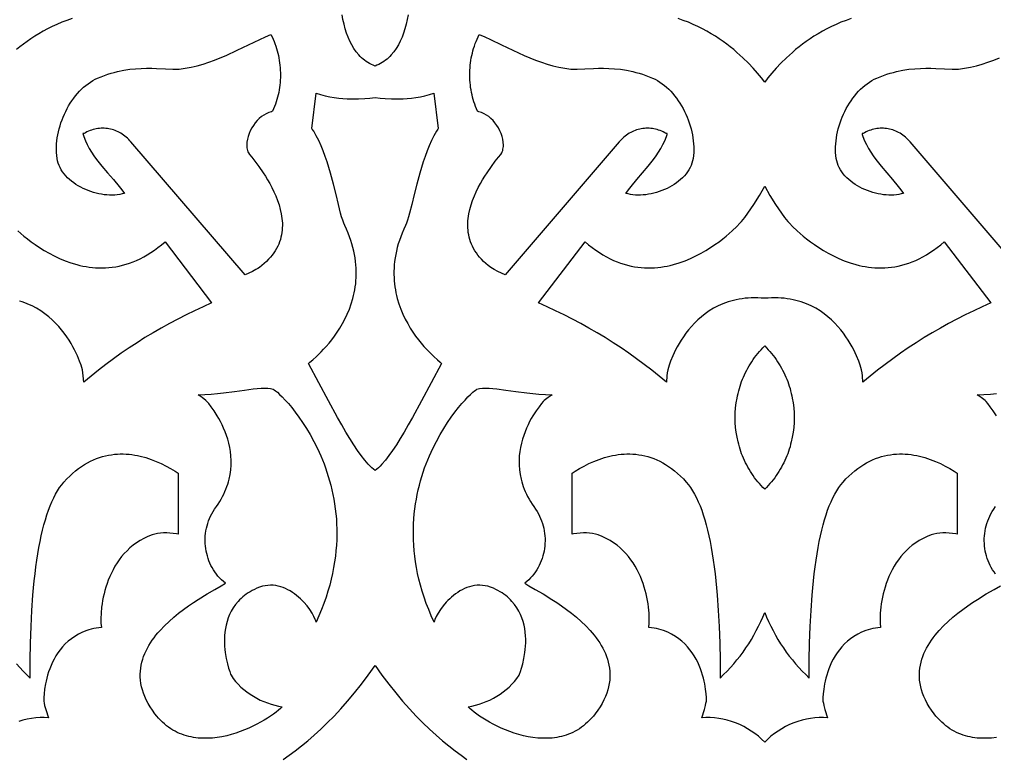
# Model space of a CAD drawing. Extents: x -350 to 350, y -780 to 780.
# Drawn here: x 79.3 to 174.4, y -647.1 to -575.2 of the extents above; entities that cross this region are included whole.
import ezdxf

# ---------------------------------------------------------------- set-up
doc = ezdxf.new("R2010")
doc.units = 0
doc.layers.add('LAYER_1', color=18, linetype='CONTINUOUS')

msp = doc.modelspace()

# ---------------------------------------------------------------- linework, layer by layer
at = {"layer": 'LAYER_1'}
for points in [[(84.439, -575.075), (83.933, -575.256), (83.441, -575.449), (82.965, -575.654), (82.504, -575.869), (82.058, -576.093), (81.627, -576.326), (81.21, -576.566), (80.809, -576.813), (80.422, -577.065), (80.049, -577.322), (79.692, -577.582), (79.348, -577.845), (79.019, -578.11)], [(117.214, -574.721), (117.129, -575.183), (117.029, -575.633), (116.912, -576.069), (116.778, -576.492), (116.626, -576.897), (116.456, -577.285), (116.268, -577.654), (116.059, -578.001), (115.831, -578.326), (115.581, -578.627), (115.449, -578.768), (115.311, -578.902), (115.167, -579.029), (115.018, -579.149), (114.863, -579.262), (114.702, -579.368), (114.535, -579.466), (114.363, -579.556), (114.185, -579.638), (113.999, -579.712), (113.814, -579.638), (113.635, -579.556), (113.463, -579.466), (113.296, -579.368), (113.136, -579.262), (112.981, -579.149), (112.831, -579.029), (112.688, -578.902), (112.55, -578.768), (112.417, -578.627), (112.168, -578.326), (111.939, -578.001), (111.731, -577.654), (111.542, -577.285), (111.372, -576.897), (111.22, -576.492), (111.086, -576.069), (110.969, -575.633), (110.869, -575.183), (110.784, -574.721)], [(160.441, -575.075), (159.935, -575.256), (159.443, -575.449), (158.967, -575.654), (158.506, -575.869), (158.06, -576.093), (157.629, -576.326), (157.212, -576.566), (156.811, -576.813), (156.424, -577.065), (156.051, -577.322), (155.694, -577.582), (155.35, -577.845), (155.021, -578.11), (154.706, -578.376), (154.118, -578.906), (153.586, -579.427), (153.109, -579.932), (152.686, -580.413), (152.317, -580.863), (152, -581.273), (151.683, -580.863), (151.314, -580.413), (150.892, -579.932), (150.414, -579.427), (149.882, -578.906), (149.295, -578.376), (148.979, -578.11), (148.65, -577.845), (148.307, -577.582), (147.949, -577.322), (147.576, -577.065), (147.189, -576.813), (146.788, -576.566), (146.372, -576.326), (145.94, -576.093), (145.494, -575.869), (145.033, -575.654), (144.557, -575.449), (144.066, -575.256), (143.559, -575.075)], [(177.319, -600.072), (166.188, -587.12), (166.079, -586.992), (165.966, -586.869), (165.848, -586.753), (165.727, -586.644), (165.602, -586.541), (165.473, -586.444), (165.341, -586.353), (165.205, -586.269), (165.067, -586.192), (164.927, -586.121), (164.784, -586.057), (164.638, -585.999), (164.491, -585.948), (164.342, -585.904), (164.191, -585.866), (164.039, -585.835), (163.886, -585.811), (163.732, -585.794), (163.578, -585.784), (163.423, -585.781), (163.268, -585.785), (163.112, -585.796), (162.957, -585.814), (162.803, -585.839), (162.649, -585.871), (162.496, -585.91), (162.344, -585.957), (162.193, -586.011), (162.044, -586.072), (161.897, -586.14), (161.752, -586.216), (161.608, -586.299), (161.506, -586.3), (161.52, -586.377), (161.585, -586.598), (161.742, -586.996), (161.922, -587.381), (162.123, -587.754), (162.343, -588.115), (162.579, -588.468), (162.829, -588.812), (163.09, -589.15), (163.359, -589.483), (163.916, -590.139), (164.479, -590.791), (165.028, -591.451), (165.293, -591.787), (165.546, -592.129), (165.322, -592.19), (165.091, -592.238), (164.852, -592.273), (164.607, -592.295), (164.357, -592.304), (164.103, -592.301), (163.845, -592.286), (163.585, -592.259), (163.323, -592.221), (163.061, -592.171), (162.799, -592.11), (162.538, -592.039), (162.279, -591.956), (162.023, -591.864), (161.771, -591.761), (161.524, -591.648), (161.283, -591.526), (161.049, -591.395), (160.822, -591.254), (160.603, -591.105), (160.394, -590.947), (160.196, -590.781), (160.008, -590.607), (159.833, -590.425), (159.671, -590.235), (159.523, -590.038), (159.39, -589.834), (159.273, -589.623), (159.172, -589.406), (159.089, -589.182), (159.025, -588.952), (158.98, -588.716), (158.946, -588.44), (158.925, -588.16), (158.917, -587.875), (158.921, -587.588), (158.937, -587.298), (158.964, -587.006), (159.003, -586.713), (159.053, -586.42), (159.114, -586.127), (159.185, -585.834), (159.267, -585.543), (159.36, -585.254), (159.462, -584.967), (159.573, -584.684), (159.694, -584.405), (159.824, -584.131), (159.963, -583.862), (160.111, -583.598), (160.267, -583.342), (160.431, -583.092), (160.602, -582.85), (160.782, -582.617), (160.968, -582.393), (161.162, -582.179), (161.362, -581.975), (161.569, -581.782), (161.782, -581.601), (162.002, -581.433), (162.227, -581.277), (162.457, -581.135), (162.693, -581.007), (162.933, -580.894), (163.267, -580.756), (163.597, -580.631), (163.923, -580.518), (164.245, -580.417), (164.562, -580.328), (164.874, -580.25), (165.485, -580.123), (166.075, -580.032), (166.644, -579.972), (167.191, -579.938), (167.713, -579.925), (168.211, -579.929), (168.683, -579.944), (169.544, -579.991), (170.287, -580.025), (170.612, -580.025), (170.903, -580.008), (171.491, -579.933), (172.072, -579.825), (172.648, -579.689), (173.218, -579.527), (173.784, -579.342), (174.346, -579.137), (174.904, -578.915)], [(79.163, -595.784), (79.745, -596.291), (80.084, -596.565), (80.453, -596.847), (80.85, -597.134), (81.275, -597.42), (81.726, -597.703), (82.201, -597.978), (82.7, -598.24), (83.222, -598.486), (83.764, -598.711), (84.325, -598.912), (84.905, -599.085), (85.202, -599.159), (85.502, -599.224), (85.807, -599.28), (86.115, -599.327), (86.427, -599.363), (86.742, -599.389), (87.061, -599.403), (87.382, -599.405), (87.707, -599.395), (88.035, -599.373), (88.365, -599.337), (88.697, -599.287), (89.032, -599.222), (89.369, -599.143), (89.708, -599.049), (90.049, -598.938), (90.391, -598.812), (90.735, -598.668), (91.081, -598.507), (91.427, -598.328), (91.775, -598.13), (92.123, -597.914), (92.472, -597.678), (92.822, -597.422), (93.172, -597.145), (93.522, -596.848), (98.055, -602.823), (97.22, -603.189), (96.391, -603.572), (95.568, -603.971), (94.751, -604.387), (93.941, -604.818), (93.138, -605.265), (92.342, -605.727), (91.555, -606.205), (90.776, -606.698), (90.005, -607.205), (89.244, -607.727), (88.492, -608.263), (87.75, -608.813), (87.019, -609.377), (86.298, -609.955), (85.588, -610.546), (85.529, -609.94), (85.495, -609.638), (85.449, -609.338), (85.32, -608.896), (85.173, -608.488), (84.965, -607.984), (84.69, -607.406), (84.527, -607.096), (84.345, -606.775), (84.145, -606.447), (83.925, -606.114), (83.685, -605.779), (83.425, -605.444), (83.144, -605.112), (82.841, -604.787), (82.515, -604.469), (82.167, -604.164), (81.796, -603.872), (81.4, -603.597), (80.98, -603.341), (80.535, -603.108), (80.302, -603), (80.064, -602.899), (79.818, -602.805), (79.566, -602.718), (79.308, -602.639)], [(174.609, -613.825), (174.298, -613.339), (174.012, -612.94), (173.771, -612.634), (173.593, -612.429), (173.496, -612.332), (173.122, -612.053), (172.739, -611.786), (173.392, -611.759), (174.02, -611.716), (174.622, -611.66)], [(79.011, -638.015), (79.332, -638.378), (79.662, -638.731), (80.001, -639.073), (80.348, -639.404), (80.353, -637.67), (80.383, -635.992), (80.438, -634.373), (80.519, -632.818), (80.626, -631.329), (80.689, -630.61), (80.759, -629.909), (80.836, -629.226), (80.92, -628.562), (81.01, -627.917), (81.108, -627.292), (81.212, -626.687), (81.323, -626.102), (81.442, -625.537), (81.567, -624.994), (81.7, -624.473), (81.839, -623.974), (81.986, -623.497), (82.14, -623.043), (82.302, -622.612), (82.471, -622.205), (82.647, -621.823), (82.831, -621.465), (83.023, -621.132), (83.222, -620.824), (83.428, -620.543), (83.643, -620.287), (83.926, -619.985), (84.21, -619.703), (84.497, -619.441), (84.785, -619.198), (85.074, -618.974), (85.364, -618.768), (85.655, -618.581), (85.947, -618.41), (86.24, -618.257), (86.532, -618.12), (86.825, -617.999), (87.118, -617.894), (87.41, -617.803), (87.702, -617.727), (87.994, -617.665), (88.284, -617.617), (88.573, -617.581), (88.861, -617.558), (89.148, -617.547), (89.433, -617.547), (89.716, -617.559), (89.997, -617.581), (90.276, -617.613), (90.553, -617.655), (90.826, -617.706), (91.097, -617.765), (91.63, -617.908), (92.149, -618.079), (92.653, -618.274), (93.14, -618.49), (93.609, -618.723), (94.058, -618.969), (94.486, -619.224), (94.776, -619.41), (94.776, -625.382), (94.636, -625.353), (94.31, -625.301), (93.99, -625.266), (93.675, -625.248), (93.368, -625.249), (93.071, -625.268), (92.784, -625.306), (92.511, -625.364), (92.251, -625.443), (91.838, -625.605), (91.447, -625.788), (91.077, -625.992), (90.728, -626.214), (90.399, -626.454), (90.091, -626.709), (89.801, -626.98), (89.531, -627.264), (89.278, -627.559), (89.044, -627.865), (88.826, -628.18), (88.625, -628.503), (88.441, -628.833), (88.272, -629.167), (88.118, -629.505), (87.979, -629.845), (87.854, -630.186), (87.742, -630.526), (87.643, -630.865), (87.557, -631.2), (87.482, -631.53), (87.419, -631.855), (87.367, -632.172), (87.325, -632.48), (87.27, -633.064), (87.25, -633.596), (87.261, -634.065), (87.298, -634.46), (87.042, -634.495), (86.793, -634.537), (86.551, -634.587), (86.318, -634.644), (86.092, -634.708), (85.873, -634.78), (85.458, -634.942), (85.071, -635.129), (84.71, -635.338), (84.377, -635.567), (84.068, -635.814), (83.783, -636.077), (83.522, -636.354), (83.283, -636.642), (83.066, -636.941), (82.869, -637.246), (82.691, -637.557), (82.531, -637.871), (82.389, -638.187), (82.264, -638.501), (82.153, -638.812), (82.058, -639.118), (81.976, -639.417), (81.906, -639.707), (81.848, -639.984), (81.762, -640.497), (81.711, -640.937), (81.687, -641.289), (81.681, -641.536), (81.686, -641.661), (81.721, -641.869), (81.765, -642.076), (81.874, -642.484), (82.141, -643.286), (81.731, -643.261), (81.317, -643.263), (80.9, -643.29), (80.481, -643.342), (80.063, -643.418), (79.648, -643.518), (79.237, -643.64)], [(174.517, -629.261), (174.371, -629.059), (174.235, -628.85), (174.109, -628.637), (173.994, -628.418), (173.889, -628.194), (173.795, -627.966), (173.711, -627.734), (173.638, -627.498), (173.575, -627.259), (173.523, -627.018), (173.482, -626.775), (173.451, -626.529), (173.432, -626.283), (173.424, -626.035), (173.426, -625.787), (173.44, -625.539), (173.464, -625.292), (173.5, -625.045), (173.548, -624.8), (173.606, -624.556), (173.676, -624.314), (173.758, -624.075), (173.851, -623.839), (173.955, -623.607), (174.071, -623.378), (174.199, -623.153), (174.339, -622.934), (174.519, -622.686)], [(174.604, -645.201), (174.138, -645.254), (173.671, -645.282), (173.204, -645.282), (172.739, -645.253), (172.277, -645.192), (172.048, -645.149), (171.82, -645.098), (171.594, -645.037), (171.369, -644.968), (171.147, -644.888), (170.926, -644.8), (170.708, -644.701), (170.493, -644.592), (170.281, -644.473), (170.071, -644.342), (169.865, -644.201), (169.662, -644.049), (169.462, -643.885), (169.267, -643.71), (169.075, -643.522), (168.887, -643.323), (168.704, -643.11), (168.526, -642.885), (168.277, -642.543), (168.054, -642.205), (167.856, -641.87), (167.683, -641.538), (167.533, -641.21), (167.406, -640.885), (167.302, -640.564), (167.219, -640.247), (167.157, -639.934), (167.115, -639.624), (167.093, -639.318), (167.09, -639.016), (167.104, -638.719), (167.137, -638.425), (167.185, -638.135), (167.25, -637.849), (167.331, -637.568), (167.425, -637.291), (167.534, -637.018), (167.656, -636.749), (167.791, -636.485), (167.937, -636.225), (168.095, -635.97), (168.263, -635.719), (168.44, -635.473), (168.627, -635.231), (168.822, -634.994), (169.025, -634.762), (169.451, -634.313), (169.899, -633.883), (170.364, -633.473), (170.841, -633.083), (171.322, -632.715), (171.804, -632.368), (172.28, -632.043), (172.745, -631.739), (173.62, -631.202), (174.383, -630.757), (174.99, -630.411)], [(105.036, -647.337), (105.612, -646.935), (106.203, -646.5), (106.808, -646.03), (107.426, -645.523), (108.054, -644.979), (108.693, -644.397), (109.34, -643.774), (109.995, -643.11), (110.655, -642.402), (111.32, -641.651), (111.988, -640.855), (112.658, -640.011), (113.328, -639.119), (113.999, -638.178), (114.67, -639.119), (115.341, -640.011), (116.011, -640.855), (116.679, -641.651), (117.343, -642.402), (118.004, -643.11), (118.658, -643.774), (119.305, -644.397), (119.944, -644.979), (120.572, -645.523), (121.19, -646.03), (121.795, -646.5), (122.386, -646.935), (122.962, -647.337)]]:
    msp.add_lwpolyline(points, dxfattribs=at)
for points in [[(103.952, -576.857), (104.052, -577.079), (104.145, -577.304), (104.231, -577.53), (104.312, -577.759), (104.385, -577.989), (104.452, -578.222), (104.513, -578.455), (104.567, -578.69), (104.615, -578.927), (104.656, -579.164), (104.69, -579.402), (104.718, -579.642), (104.74, -579.881), (104.755, -580.121), (104.763, -580.362), (104.765, -580.602), (104.76, -580.843), (104.749, -581.083), (104.731, -581.324), (104.707, -581.563), (104.676, -581.802), (104.639, -582.041), (104.595, -582.278), (104.544, -582.514), (104.487, -582.75), (104.423, -582.983), (104.353, -583.216), (104.276, -583.446), (104.193, -583.675), (104.103, -583.902), (104.006, -584.126), (103.881, -584.164), (103.625, -584.258), (103.361, -584.372), (103.134, -584.495), (102.913, -584.647), (102.699, -584.827), (102.496, -585.031), (102.305, -585.255), (102.128, -585.496), (101.968, -585.752), (101.827, -586.019), (101.707, -586.295), (101.611, -586.576), (101.54, -586.858), (101.496, -587.14), (101.483, -587.417), (101.488, -587.553), (101.501, -587.687), (101.523, -587.819), (101.554, -587.947), (101.594, -588.072), (101.644, -588.193), (101.742, -588.33), (101.961, -588.604), (102.274, -589.003), (102.655, -589.512), (103.076, -590.119), (103.294, -590.455), (103.511, -590.81), (103.725, -591.182), (103.933, -591.57), (104.13, -591.973), (104.315, -592.388), (104.482, -592.813), (104.629, -593.248), (104.753, -593.691), (104.851, -594.139), (104.918, -594.591), (104.939, -594.818), (104.952, -595.045), (104.955, -595.273), (104.948, -595.5), (104.932, -595.727), (104.905, -595.954), (104.867, -596.18), (104.818, -596.405), (104.757, -596.63), (104.684, -596.852), (104.599, -597.074), (104.5, -597.293), (104.388, -597.511), (104.263, -597.726), (104.123, -597.939), (103.968, -598.15), (103.799, -598.357), (103.613, -598.562), (103.412, -598.763), (103.195, -598.961), (102.961, -599.156), (102.709, -599.346), (102.547, -599.458), (102.379, -599.561), (102.033, -599.748), (101.317, -600.072), (90.186, -587.12), (90.077, -586.992), (89.964, -586.869), (89.846, -586.753), (89.725, -586.644), (89.6, -586.541), (89.471, -586.444), (89.339, -586.353), (89.203, -586.269), (89.065, -586.192), (88.925, -586.121), (88.782, -586.057), (88.636, -585.999), (88.489, -585.948), (88.34, -585.904), (88.189, -585.866), (88.037, -585.835), (87.884, -585.811), (87.73, -585.794), (87.576, -585.784), (87.421, -585.781), (87.266, -585.785), (87.11, -585.796), (86.955, -585.814), (86.801, -585.839), (86.647, -585.871), (86.494, -585.91), (86.342, -585.957), (86.191, -586.011), (86.042, -586.072), (85.895, -586.14), (85.75, -586.216), (85.606, -586.299), (85.504, -586.3), (85.518, -586.377), (85.583, -586.598), (85.74, -586.996), (85.92, -587.381), (86.121, -587.754), (86.341, -588.115), (86.577, -588.468), (86.827, -588.812), (87.088, -589.15), (87.357, -589.483), (87.914, -590.139), (88.477, -590.791), (89.026, -591.451), (89.291, -591.787), (89.544, -592.129), (89.32, -592.19), (89.089, -592.238), (88.85, -592.273), (88.605, -592.295), (88.355, -592.304), (88.101, -592.301), (87.843, -592.286), (87.583, -592.259), (87.321, -592.221), (87.059, -592.171), (86.797, -592.11), (86.536, -592.039), (86.277, -591.956), (86.021, -591.864), (85.769, -591.761), (85.522, -591.648), (85.281, -591.526), (85.047, -591.395), (84.82, -591.254), (84.601, -591.105), (84.392, -590.947), (84.194, -590.781), (84.006, -590.607), (83.831, -590.425), (83.669, -590.235), (83.521, -590.038), (83.388, -589.834), (83.271, -589.623), (83.17, -589.406), (83.087, -589.182), (83.023, -588.952), (82.978, -588.716), (82.944, -588.44), (82.923, -588.16), (82.915, -587.875), (82.919, -587.588), (82.935, -587.298), (82.962, -587.006), (83.001, -586.713), (83.051, -586.42), (83.112, -586.127), (83.183, -585.834), (83.265, -585.543), (83.358, -585.254), (83.46, -584.967), (83.571, -584.684), (83.692, -584.405), (83.822, -584.131), (83.961, -583.862), (84.109, -583.598), (84.265, -583.342), (84.429, -583.092), (84.6, -582.85), (84.78, -582.617), (84.966, -582.393), (85.16, -582.179), (85.36, -581.975), (85.567, -581.782), (85.78, -581.601), (86, -581.433), (86.225, -581.277), (86.455, -581.135), (86.691, -581.007), (86.931, -580.894), (87.265, -580.756), (87.595, -580.631), (87.921, -580.518), (88.243, -580.417), (88.56, -580.328), (88.872, -580.25), (89.483, -580.123), (90.073, -580.032), (90.642, -579.972), (91.189, -579.938), (91.711, -579.925), (92.209, -579.929), (92.681, -579.944), (93.542, -579.991), (94.285, -580.025), (94.61, -580.025), (94.901, -580.008), (95.489, -579.933), (96.07, -579.825), (96.646, -579.689), (97.216, -579.527), (97.782, -579.342), (98.344, -579.137), (98.902, -578.915), (99.457, -578.679), (100.559, -578.176), (101.655, -577.653), (102.75, -577.132), (103.297, -576.88), (103.846, -576.637)], [(124.701, -576.88), (125.249, -577.132), (126.343, -577.653), (127.439, -578.176), (128.542, -578.679), (129.097, -578.915), (129.655, -579.137), (130.216, -579.342), (130.782, -579.527), (131.353, -579.689), (131.928, -579.825), (132.51, -579.933), (133.098, -580.008), (133.389, -580.025), (133.713, -580.025), (134.456, -579.991), (135.317, -579.944), (135.789, -579.929), (136.287, -579.925), (136.81, -579.938), (137.356, -579.972), (137.925, -580.032), (138.516, -580.123), (139.126, -580.25), (139.439, -580.328), (139.756, -580.417), (140.077, -580.518), (140.403, -580.631), (140.733, -580.756), (141.067, -580.894), (141.308, -581.007), (141.543, -581.135), (141.774, -581.277), (141.999, -581.433), (142.218, -581.601), (142.431, -581.782), (142.638, -581.975), (142.838, -582.179), (143.032, -582.393), (143.219, -582.617), (143.398, -582.85), (143.57, -583.092), (143.734, -583.342), (143.889, -583.598), (144.037, -583.862), (144.176, -584.131), (144.306, -584.405), (144.427, -584.684), (144.539, -584.967), (144.641, -585.254), (144.733, -585.543), (144.815, -585.834), (144.886, -586.127), (144.947, -586.42), (144.997, -586.713), (145.036, -587.006), (145.064, -587.298), (145.08, -587.588), (145.083, -587.875), (145.075, -588.16), (145.054, -588.44), (145.021, -588.716), (144.976, -588.952), (144.911, -589.182), (144.828, -589.406), (144.728, -589.623), (144.61, -589.834), (144.477, -590.038), (144.329, -590.235), (144.167, -590.425), (143.992, -590.607), (143.804, -590.781), (143.606, -590.947), (143.397, -591.105), (143.178, -591.254), (142.952, -591.395), (142.717, -591.526), (142.476, -591.648), (142.229, -591.761), (141.977, -591.864), (141.721, -591.956), (141.463, -592.039), (141.202, -592.11), (140.94, -592.171), (140.677, -592.221), (140.415, -592.259), (140.155, -592.286), (139.898, -592.301), (139.643, -592.304), (139.393, -592.295), (139.148, -592.273), (138.91, -592.238), (138.678, -592.19), (138.454, -592.129), (138.708, -591.787), (138.972, -591.451), (139.522, -590.791), (140.085, -590.139), (140.641, -589.483), (140.911, -589.15), (141.171, -588.812), (141.421, -588.468), (141.657, -588.115), (141.877, -587.754), (142.078, -587.381), (142.259, -586.996), (142.416, -586.598), (142.48, -586.377), (142.494, -586.3), (142.392, -586.299), (142.249, -586.216), (142.103, -586.14), (141.956, -586.072), (141.807, -586.011), (141.656, -585.957), (141.504, -585.91), (141.351, -585.871), (141.197, -585.839), (141.043, -585.814), (140.888, -585.796), (140.733, -585.785), (140.577, -585.781), (140.422, -585.784), (140.268, -585.794), (140.114, -585.811), (139.961, -585.835), (139.809, -585.866), (139.658, -585.904), (139.509, -585.948), (139.362, -585.999), (139.217, -586.057), (139.074, -586.121), (138.933, -586.192), (138.795, -586.269), (138.66, -586.353), (138.528, -586.444), (138.399, -586.541), (138.273, -586.644), (138.152, -586.753), (138.034, -586.869), (137.921, -586.992), (137.812, -587.12), (126.681, -600.072), (125.965, -599.748), (125.619, -599.561), (125.451, -599.458), (125.289, -599.346), (125.038, -599.156), (124.803, -598.961), (124.586, -598.763), (124.385, -598.562), (124.2, -598.357), (124.03, -598.15), (123.875, -597.939), (123.735, -597.726), (123.61, -597.511), (123.498, -597.293), (123.399, -597.074), (123.314, -596.852), (123.241, -596.63), (123.18, -596.405), (123.131, -596.18), (123.093, -595.954), (123.066, -595.727), (123.05, -595.5), (123.044, -595.273), (123.047, -595.045), (123.059, -594.818), (123.08, -594.591), (123.148, -594.139), (123.245, -593.691), (123.369, -593.248), (123.516, -592.813), (123.684, -592.388), (123.868, -591.973), (124.065, -591.57), (124.273, -591.182), (124.487, -590.81), (124.705, -590.455), (124.922, -590.119), (125.343, -589.512), (125.724, -589.003), (126.037, -588.604), (126.256, -588.33), (126.355, -588.193), (126.404, -588.072), (126.444, -587.947), (126.475, -587.819), (126.497, -587.687), (126.51, -587.553), (126.516, -587.417), (126.502, -587.14), (126.459, -586.858), (126.388, -586.576), (126.291, -586.295), (126.171, -586.019), (126.03, -585.752), (125.87, -585.496), (125.694, -585.255), (125.502, -585.031), (125.299, -584.827), (125.085, -584.647), (124.864, -584.495), (124.637, -584.372), (124.374, -584.258), (124.117, -584.164), (123.992, -584.126), (123.896, -583.902), (123.806, -583.675), (123.722, -583.446), (123.645, -583.216), (123.575, -582.983), (123.511, -582.75), (123.454, -582.514), (123.404, -582.278), (123.36, -582.041), (123.322, -581.802), (123.291, -581.563), (123.267, -581.324), (123.249, -581.083), (123.238, -580.843), (123.233, -580.602), (123.235, -580.362), (123.244, -580.121), (123.259, -579.881), (123.28, -579.642), (123.308, -579.402), (123.343, -579.164), (123.384, -578.927), (123.431, -578.69), (123.485, -578.455), (123.546, -578.222), (123.613, -577.989), (123.687, -577.759), (123.767, -577.53), (123.853, -577.304), (123.947, -577.079), (124.046, -576.857), (124.152, -576.637)], [(120.168, -585.793), (120.123, -585.859), (119.989, -586.07), (119.735, -586.515), (119.497, -586.986), (119.274, -587.481), (119.066, -587.994), (118.871, -588.521), (118.689, -589.059), (118.519, -589.602), (118.359, -590.147), (118.069, -591.224), (117.812, -592.257), (117.579, -593.211), (117.365, -594.054), (117.262, -594.423), (117.162, -594.751), (117.062, -595.034), (116.962, -595.268), (116.792, -595.636), (116.637, -595.999), (116.497, -596.359), (116.372, -596.715), (116.261, -597.067), (116.164, -597.414), (116.08, -597.758), (116.009, -598.097), (115.951, -598.432), (115.905, -598.763), (115.871, -599.089), (115.849, -599.411), (115.837, -599.728), (115.836, -600.041), (115.845, -600.35), (115.864, -600.653), (115.893, -600.952), (115.93, -601.246), (115.976, -601.536), (116.03, -601.82), (116.092, -602.1), (116.162, -602.375), (116.322, -602.909), (116.506, -603.423), (116.712, -603.916), (116.937, -604.388), (117.177, -604.837), (117.429, -605.265), (117.69, -605.67), (117.957, -606.052), (118.226, -606.41), (118.494, -606.745), (118.759, -607.055), (119.017, -607.341), (119.264, -607.601), (119.715, -608.044), (120.086, -608.382), (120.353, -608.61), (120.489, -608.725), (119.471, -610.626), (118.529, -612.382), (117.654, -613.979), (117.239, -614.715), (116.838, -615.407), (116.45, -616.053), (116.073, -616.652), (115.707, -617.203), (115.351, -617.704), (115.003, -618.153), (114.662, -618.549), (114.495, -618.727), (114.329, -618.891), (114.164, -619.041), (113.999, -619.177), (113.835, -619.041), (113.67, -618.891), (113.503, -618.727), (113.336, -618.549), (112.995, -618.153), (112.647, -617.704), (112.291, -617.203), (111.925, -616.652), (111.548, -616.053), (111.16, -615.407), (110.759, -614.715), (110.344, -613.979), (109.469, -612.382), (108.527, -610.626), (107.51, -608.725), (107.646, -608.61), (107.912, -608.382), (108.284, -608.044), (108.734, -607.601), (108.982, -607.341), (109.239, -607.055), (109.504, -606.745), (109.772, -606.41), (110.042, -606.052), (110.308, -605.67), (110.569, -605.265), (110.821, -604.837), (111.061, -604.388), (111.286, -603.916), (111.492, -603.423), (111.677, -602.909), (111.836, -602.375), (111.906, -602.1), (111.968, -601.82), (112.022, -601.536), (112.068, -601.246), (112.106, -600.952), (112.134, -600.653), (112.153, -600.35), (112.162, -600.041), (112.161, -599.728), (112.15, -599.411), (112.127, -599.089), (112.093, -598.763), (112.047, -598.432), (111.989, -598.097), (111.918, -597.758), (111.834, -597.414), (111.737, -597.067), (111.626, -596.715), (111.501, -596.359), (111.361, -595.999), (111.207, -595.636), (111.037, -595.268), (110.937, -595.034), (110.837, -594.751), (110.736, -594.423), (110.633, -594.054), (110.419, -593.211), (110.187, -592.257), (109.929, -591.224), (109.639, -590.147), (109.479, -589.602), (109.309, -589.059), (109.127, -588.521), (108.932, -587.994), (108.724, -587.481), (108.501, -586.986), (108.263, -586.515), (108.009, -586.07), (107.875, -585.859), (107.831, -585.793), (108.263, -582.357), (108.688, -582.495), (109.133, -582.614), (109.577, -582.71), (110.016, -582.785), (110.448, -582.841), (110.868, -582.881), (111.276, -582.906), (111.666, -582.918), (112.385, -582.911), (113.002, -582.877), (113.493, -582.831), (113.999, -582.767), (114.506, -582.831), (114.996, -582.877), (115.613, -582.911), (116.332, -582.918), (116.723, -582.906), (117.13, -582.881), (117.551, -582.841), (117.982, -582.785), (118.421, -582.71), (118.865, -582.614), (119.31, -582.495), (119.736, -582.357)], [(152.518, -592.327), (153.058, -593.218), (153.341, -593.653), (153.636, -594.078), (153.945, -594.492), (154.27, -594.891), (154.416, -595.051), (154.717, -595.36), (155.165, -595.784), (155.747, -596.291), (156.086, -596.565), (156.455, -596.847), (156.852, -597.134), (157.277, -597.42), (157.728, -597.703), (158.203, -597.978), (158.702, -598.24), (159.224, -598.486), (159.766, -598.711), (160.327, -598.912), (160.907, -599.085), (161.204, -599.159), (161.504, -599.224), (161.809, -599.28), (162.117, -599.327), (162.429, -599.363), (162.744, -599.389), (163.063, -599.403), (163.385, -599.405), (163.709, -599.395), (164.037, -599.373), (164.367, -599.337), (164.699, -599.287), (165.034, -599.222), (165.371, -599.143), (165.71, -599.049), (166.051, -598.938), (166.393, -598.812), (166.737, -598.668), (167.083, -598.507), (167.429, -598.328), (167.777, -598.13), (168.125, -597.914), (168.474, -597.678), (168.824, -597.422), (169.174, -597.145), (169.524, -596.848), (174.057, -602.823), (173.223, -603.189), (172.393, -603.572), (171.57, -603.971), (170.753, -604.387), (169.943, -604.818), (169.14, -605.265), (168.344, -605.727), (167.557, -606.205), (166.778, -606.698), (166.007, -607.205), (165.246, -607.727), (164.494, -608.263), (163.752, -608.813), (163.021, -609.377), (162.3, -609.955), (161.59, -610.546), (161.531, -609.94), (161.497, -609.638), (161.451, -609.338), (161.322, -608.896), (161.175, -608.488), (160.967, -607.984), (160.692, -607.406), (160.529, -607.096), (160.347, -606.775), (160.147, -606.447), (159.927, -606.114), (159.687, -605.779), (159.427, -605.444), (159.146, -605.112), (158.843, -604.787), (158.517, -604.469), (158.169, -604.164), (157.798, -603.872), (157.402, -603.597), (156.982, -603.341), (156.537, -603.108), (156.304, -603), (156.066, -602.899), (155.82, -602.805), (155.568, -602.718), (155.31, -602.639), (155.044, -602.567), (154.772, -602.504), (154.493, -602.45), (154.207, -602.404), (153.913, -602.368), (153.613, -602.341), (153.305, -602.324), (152.99, -602.318), (152.668, -602.322), (152.338, -602.337), (152, -602.364), (151.662, -602.337), (151.333, -602.322), (151.01, -602.318), (150.695, -602.324), (150.388, -602.341), (150.087, -602.368), (149.794, -602.404), (149.507, -602.45), (149.228, -602.504), (148.956, -602.567), (148.69, -602.639), (148.432, -602.718), (148.18, -602.805), (147.935, -602.899), (147.696, -603), (147.464, -603.108), (147.018, -603.341), (146.598, -603.597), (146.203, -603.872), (145.831, -604.164), (145.483, -604.469), (145.158, -604.787), (144.855, -605.112), (144.573, -605.444), (144.313, -605.779), (144.073, -606.114), (143.854, -606.447), (143.653, -606.775), (143.471, -607.096), (143.308, -607.406), (143.034, -607.984), (142.825, -608.488), (142.678, -608.896), (142.549, -609.338), (142.503, -609.638), (142.469, -609.94), (142.41, -610.546), (141.7, -609.955), (140.979, -609.377), (140.248, -608.813), (139.506, -608.263), (138.754, -607.727), (137.993, -607.205), (137.223, -606.698), (136.443, -606.205), (135.656, -605.727), (134.86, -605.265), (134.058, -604.818), (133.247, -604.387), (132.43, -603.971), (131.607, -603.572), (130.778, -603.189), (129.943, -602.823), (134.476, -596.848), (134.827, -597.145), (135.177, -597.422), (135.526, -597.678), (135.875, -597.914), (136.224, -598.13), (136.571, -598.328), (136.918, -598.507), (137.263, -598.668), (137.607, -598.812), (137.949, -598.938), (138.29, -599.049), (138.629, -599.143), (138.966, -599.222), (139.301, -599.287), (139.634, -599.337), (139.964, -599.373), (140.291, -599.395), (140.616, -599.405), (140.937, -599.403), (141.256, -599.389), (141.571, -599.363), (141.883, -599.327), (142.191, -599.28), (142.496, -599.224), (142.796, -599.159), (143.093, -599.085), (143.673, -598.912), (144.235, -598.711), (144.777, -598.486), (145.298, -598.24), (145.797, -597.978), (146.273, -597.703), (146.723, -597.42), (147.148, -597.134), (147.546, -596.847), (147.914, -596.565), (148.253, -596.291), (148.836, -595.784), (149.283, -595.36), (149.585, -595.051), (149.73, -594.891), (150.056, -594.492), (150.365, -594.078), (150.66, -593.653), (150.943, -593.218), (151.482, -592.327), (152, -591.424)], [(152.178, -607.197), (152.349, -607.38), (152.514, -607.566), (152.675, -607.756), (152.829, -607.95), (152.978, -608.146), (153.121, -608.346), (153.259, -608.549), (153.391, -608.754), (153.517, -608.963), (153.638, -609.174), (153.753, -609.387), (153.862, -609.603), (153.966, -609.822), (154.064, -610.042), (154.157, -610.265), (154.244, -610.489), (154.326, -610.715), (154.401, -610.943), (154.472, -611.173), (154.536, -611.404), (154.595, -611.636), (154.649, -611.869), (154.696, -612.104), (154.775, -612.576), (154.831, -613.051), (154.865, -613.527), (154.876, -614.005), (154.865, -614.482), (154.831, -614.959), (154.775, -615.434), (154.696, -615.906), (154.595, -616.374), (154.536, -616.606), (154.472, -616.837), (154.401, -617.066), (154.326, -617.294), (154.244, -617.521), (154.157, -617.745), (154.064, -617.967), (153.966, -618.188), (153.862, -618.406), (153.753, -618.622), (153.638, -618.836), (153.517, -619.047), (153.391, -619.255), (153.259, -619.461), (153.121, -619.664), (152.978, -619.863), (152.829, -620.06), (152.675, -620.253), (152.514, -620.443), (152.349, -620.63), (152.178, -620.813), (152, -620.992), (151.823, -620.813), (151.651, -620.63), (151.486, -620.443), (151.326, -620.253), (151.171, -620.06), (151.022, -619.863), (150.879, -619.664), (150.742, -619.461), (150.61, -619.255), (150.483, -619.047), (150.363, -618.836), (150.247, -618.622), (150.138, -618.406), (150.034, -618.188), (149.936, -617.967), (149.843, -617.745), (149.756, -617.521), (149.675, -617.294), (149.599, -617.066), (149.529, -616.837), (149.464, -616.606), (149.405, -616.374), (149.304, -615.906), (149.225, -615.434), (149.169, -614.959), (149.136, -614.482), (149.124, -614.005), (149.136, -613.527), (149.169, -613.051), (149.225, -612.576), (149.304, -612.104), (149.352, -611.869), (149.405, -611.636), (149.464, -611.404), (149.529, -611.173), (149.599, -610.943), (149.675, -610.715), (149.756, -610.489), (149.843, -610.265), (149.936, -610.042), (150.034, -609.822), (150.138, -609.603), (150.247, -609.387), (150.363, -609.174), (150.483, -608.963), (150.61, -608.754), (150.742, -608.549), (150.879, -608.346), (151.022, -608.146), (151.171, -607.95), (151.326, -607.756), (151.486, -607.566), (151.651, -607.38), (151.823, -607.197), (152, -607.018)], [(103.523, -611.131), (103.806, -611.169), (103.937, -611.198), (104.06, -611.235), (104.151, -611.283), (104.289, -611.384), (104.471, -611.536), (104.691, -611.738), (104.945, -611.989), (105.229, -612.289), (105.537, -612.637), (105.867, -613.031), (106.212, -613.47), (106.57, -613.954), (106.934, -614.482), (107.301, -615.052), (107.666, -615.664), (108.024, -616.317), (108.372, -617.01), (108.704, -617.741), (108.863, -618.121), (109.016, -618.51), (109.163, -618.909), (109.304, -619.317), (109.437, -619.733), (109.563, -620.159), (109.68, -620.593), (109.788, -621.036), (109.887, -621.487), (109.976, -621.947), (110.054, -622.415), (110.121, -622.891), (110.176, -623.376), (110.219, -623.868), (110.249, -624.368), (110.265, -624.875), (110.268, -625.39), (110.256, -625.913), (110.229, -626.443), (110.186, -626.98), (110.127, -627.524), (110.051, -628.075), (109.958, -628.633), (109.847, -629.198), (109.717, -629.769), (109.569, -630.347), (109.401, -630.931), (109.212, -631.521), (109.003, -632.117), (108.772, -632.72), (108.52, -633.328), (108.245, -633.942), (108.211, -633.82), (108.165, -633.687), (108.033, -633.392), (107.854, -633.067), (107.63, -632.722), (107.364, -632.367), (107.058, -632.011), (106.891, -631.837), (106.716, -631.666), (106.532, -631.5), (106.34, -631.34), (106.14, -631.188), (105.933, -631.044), (105.719, -630.91), (105.498, -630.788), (105.271, -630.678), (105.038, -630.582), (104.799, -630.5), (104.555, -630.435), (104.306, -630.387), (104.053, -630.358), (103.795, -630.349), (103.534, -630.362), (103.269, -630.396), (103.001, -630.454), (102.73, -630.538), (102.457, -630.647), (102.232, -630.753), (102.018, -630.864), (101.813, -630.981), (101.618, -631.102), (101.433, -631.228), (101.258, -631.359), (101.091, -631.494), (100.934, -631.633), (100.785, -631.775), (100.645, -631.922), (100.39, -632.225), (100.167, -632.54), (99.974, -632.865), (99.809, -633.198), (99.671, -633.538), (99.558, -633.883), (99.468, -634.231), (99.4, -634.58), (99.352, -634.929), (99.322, -635.276), (99.308, -635.618), (99.309, -635.955), (99.324, -636.285), (99.35, -636.605), (99.385, -636.914), (99.479, -637.493), (99.592, -638.006), (99.709, -638.44), (99.818, -638.781), (99.905, -639.014), (99.956, -639.126), (100.166, -639.436), (100.396, -639.732), (100.646, -640.013), (100.914, -640.279), (101.197, -640.529), (101.495, -640.764), (101.806, -640.984), (102.129, -641.187), (102.461, -641.374), (102.802, -641.545), (103.149, -641.7), (103.502, -641.837), (103.858, -641.958), (104.216, -642.061), (104.575, -642.147), (104.932, -642.216), (104.763, -642.378), (104.563, -642.552), (104.336, -642.735), (104.082, -642.925), (103.802, -643.12), (103.499, -643.319), (103.174, -643.518), (102.829, -643.717), (102.465, -643.912), (102.084, -644.103), (101.687, -644.287), (101.276, -644.461), (100.852, -644.624), (100.418, -644.774), (99.974, -644.909), (99.522, -645.026), (99.064, -645.124), (98.602, -645.201), (98.136, -645.254), (97.669, -645.282), (97.202, -645.282), (96.737, -645.253), (96.275, -645.192), (96.046, -645.149), (95.818, -645.098), (95.592, -645.037), (95.367, -644.968), (95.145, -644.888), (94.924, -644.8), (94.706, -644.701), (94.491, -644.592), (94.279, -644.473), (94.069, -644.342), (93.863, -644.201), (93.66, -644.049), (93.46, -643.885), (93.265, -643.71), (93.073, -643.522), (92.885, -643.323), (92.702, -643.11), (92.524, -642.885), (92.275, -642.543), (92.052, -642.205), (91.854, -641.87), (91.681, -641.538), (91.531, -641.21), (91.404, -640.885), (91.3, -640.564), (91.217, -640.247), (91.155, -639.934), (91.113, -639.624), (91.091, -639.318), (91.088, -639.016), (91.102, -638.719), (91.135, -638.425), (91.183, -638.135), (91.248, -637.849), (91.329, -637.568), (91.423, -637.291), (91.532, -637.018), (91.654, -636.749), (91.789, -636.485), (91.935, -636.225), (92.093, -635.97), (92.261, -635.719), (92.438, -635.473), (92.625, -635.231), (92.82, -634.994), (93.023, -634.762), (93.449, -634.313), (93.897, -633.883), (94.362, -633.473), (94.839, -633.083), (95.32, -632.715), (95.802, -632.368), (96.278, -632.043), (96.743, -631.739), (97.618, -631.202), (98.381, -630.757), (98.988, -630.411), (99.395, -630.164), (99.199, -629.999), (99.013, -629.826), (98.837, -629.645), (98.671, -629.456), (98.514, -629.261), (98.368, -629.059), (98.233, -628.85), (98.107, -628.637), (97.992, -628.418), (97.887, -628.194), (97.793, -627.966), (97.709, -627.734), (97.636, -627.498), (97.573, -627.259), (97.521, -627.018), (97.48, -626.775), (97.449, -626.529), (97.43, -626.283), (97.421, -626.035), (97.424, -625.787), (97.438, -625.539), (97.462, -625.292), (97.498, -625.045), (97.546, -624.8), (97.604, -624.556), (97.674, -624.314), (97.756, -624.075), (97.849, -623.839), (97.953, -623.607), (98.069, -623.378), (98.197, -623.153), (98.337, -622.934), (98.517, -622.686), (98.685, -622.44), (98.841, -622.193), (98.985, -621.947), (99.118, -621.702), (99.24, -621.458), (99.351, -621.214), (99.452, -620.972), (99.542, -620.73), (99.623, -620.49), (99.695, -620.251), (99.757, -620.014), (99.854, -619.544), (99.918, -619.081), (99.951, -618.626), (99.954, -618.18), (99.932, -617.744), (99.885, -617.318), (99.817, -616.903), (99.729, -616.501), (99.624, -616.111), (99.504, -615.736), (99.372, -615.375), (99.229, -615.031), (99.079, -614.702), (98.924, -614.391), (98.766, -614.099), (98.607, -613.825), (98.296, -613.339), (98.01, -612.94), (97.769, -612.634), (97.591, -612.429), (97.494, -612.332), (97.12, -612.053), (96.737, -611.786), (97.39, -611.759), (98.018, -611.716), (98.62, -611.66), (99.197, -611.596), (100.275, -611.453), (101.248, -611.311), (102.115, -611.193), (102.508, -611.151), (102.874, -611.125), (103.212, -611.117)], [(125.124, -611.125), (125.49, -611.151), (125.883, -611.193), (126.75, -611.311), (127.723, -611.453), (128.801, -611.596), (129.378, -611.66), (129.981, -611.716), (130.609, -611.759), (131.261, -611.786), (130.878, -612.053), (130.504, -612.332), (130.407, -612.429), (130.229, -612.634), (129.988, -612.94), (129.703, -613.339), (129.392, -613.825), (129.233, -614.099), (129.074, -614.391), (128.919, -614.702), (128.769, -615.031), (128.627, -615.375), (128.494, -615.736), (128.375, -616.111), (128.27, -616.501), (128.182, -616.903), (128.113, -617.318), (128.066, -617.744), (128.044, -618.18), (128.048, -618.626), (128.08, -619.081), (128.144, -619.544), (128.242, -620.014), (128.304, -620.251), (128.375, -620.49), (128.456, -620.73), (128.546, -620.972), (128.647, -621.214), (128.758, -621.458), (128.88, -621.702), (129.013, -621.947), (129.158, -622.193), (129.314, -622.44), (129.481, -622.686), (129.661, -622.934), (129.801, -623.153), (129.929, -623.378), (130.045, -623.607), (130.15, -623.839), (130.243, -624.075), (130.324, -624.314), (130.394, -624.556), (130.453, -624.8), (130.5, -625.045), (130.536, -625.292), (130.561, -625.539), (130.574, -625.787), (130.577, -626.035), (130.568, -626.283), (130.549, -626.529), (130.518, -626.775), (130.477, -627.018), (130.425, -627.259), (130.363, -627.498), (130.289, -627.734), (130.206, -627.966), (130.111, -628.194), (130.006, -628.418), (129.891, -628.637), (129.766, -628.85), (129.63, -629.059), (129.484, -629.261), (129.328, -629.456), (129.161, -629.645), (128.985, -629.826), (128.799, -629.999), (128.603, -630.164), (129.01, -630.411), (129.617, -630.757), (130.38, -631.202), (131.255, -631.739), (131.72, -632.043), (132.196, -632.368), (132.678, -632.715), (133.16, -633.083), (133.636, -633.473), (134.101, -633.883), (134.549, -634.313), (134.975, -634.762), (135.178, -634.994), (135.373, -635.231), (135.56, -635.473), (135.738, -635.719), (135.906, -635.97), (136.063, -636.225), (136.21, -636.485), (136.344, -636.749), (136.466, -637.018), (136.575, -637.291), (136.67, -637.568), (136.75, -637.849), (136.815, -638.135), (136.864, -638.425), (136.896, -638.719), (136.911, -639.016), (136.907, -639.318), (136.885, -639.624), (136.843, -639.934), (136.781, -640.247), (136.698, -640.564), (136.594, -640.885), (136.467, -641.21), (136.317, -641.538), (136.144, -641.87), (135.946, -642.205), (135.723, -642.543), (135.475, -642.885), (135.296, -643.11), (135.113, -643.323), (134.925, -643.522), (134.734, -643.71), (134.538, -643.885), (134.339, -644.049), (134.136, -644.201), (133.929, -644.342), (133.72, -644.473), (133.507, -644.592), (133.292, -644.701), (133.074, -644.8), (132.854, -644.888), (132.631, -644.968), (132.407, -645.037), (132.18, -645.098), (131.953, -645.149), (131.723, -645.192), (131.261, -645.253), (130.796, -645.282), (130.329, -645.282), (129.862, -645.254), (129.397, -645.201), (128.934, -645.124), (128.476, -645.026), (128.025, -644.909), (127.581, -644.774), (127.146, -644.624), (126.723, -644.461), (126.312, -644.287), (125.915, -644.103), (125.533, -643.912), (125.169, -643.717), (124.824, -643.518), (124.499, -643.319), (124.196, -643.12), (123.917, -642.925), (123.662, -642.735), (123.435, -642.552), (123.235, -642.378), (123.066, -642.216), (123.424, -642.147), (123.782, -642.061), (124.14, -641.958), (124.496, -641.837), (124.849, -641.7), (125.196, -641.545), (125.537, -641.374), (125.869, -641.187), (126.192, -640.984), (126.503, -640.764), (126.801, -640.529), (127.085, -640.279), (127.352, -640.013), (127.602, -639.732), (127.832, -639.436), (128.042, -639.126), (128.093, -639.014), (128.18, -638.781), (128.289, -638.44), (128.407, -638.006), (128.519, -637.493), (128.613, -636.914), (128.649, -636.605), (128.674, -636.285), (128.689, -635.955), (128.69, -635.618), (128.677, -635.276), (128.647, -634.929), (128.598, -634.58), (128.53, -634.231), (128.441, -633.883), (128.327, -633.538), (128.189, -633.198), (128.024, -632.865), (127.831, -632.54), (127.608, -632.225), (127.353, -631.922), (127.213, -631.775), (127.064, -631.633), (126.907, -631.494), (126.741, -631.359), (126.565, -631.228), (126.38, -631.102), (126.185, -630.981), (125.981, -630.864), (125.766, -630.753), (125.541, -630.647), (125.268, -630.538), (124.997, -630.454), (124.729, -630.396), (124.464, -630.362), (124.203, -630.349), (123.945, -630.358), (123.692, -630.387), (123.443, -630.435), (123.199, -630.5), (122.96, -630.582), (122.727, -630.678), (122.5, -630.788), (122.279, -630.91), (122.065, -631.044), (121.858, -631.188), (121.658, -631.34), (121.466, -631.5), (121.282, -631.666), (121.107, -631.837), (120.94, -632.011), (120.634, -632.367), (120.368, -632.722), (120.144, -633.067), (119.965, -633.392), (119.834, -633.687), (119.787, -633.82), (119.753, -633.942), (119.478, -633.328), (119.226, -632.72), (118.995, -632.117), (118.786, -631.521), (118.598, -630.931), (118.429, -630.347), (118.281, -629.769), (118.151, -629.198), (118.04, -628.633), (117.947, -628.075), (117.871, -627.524), (117.812, -626.98), (117.769, -626.443), (117.742, -625.913), (117.73, -625.39), (117.733, -624.875), (117.75, -624.368), (117.78, -623.868), (117.823, -623.376), (117.878, -622.891), (117.945, -622.415), (118.023, -621.947), (118.111, -621.487), (118.21, -621.036), (118.318, -620.593), (118.436, -620.159), (118.561, -619.733), (118.694, -619.317), (118.835, -618.909), (118.982, -618.51), (119.136, -618.121), (119.294, -617.741), (119.627, -617.01), (119.974, -616.317), (120.333, -615.664), (120.698, -615.052), (121.064, -614.482), (121.429, -613.954), (121.786, -613.47), (122.131, -613.031), (122.461, -612.637), (122.77, -612.289), (123.053, -611.989), (123.308, -611.738), (123.528, -611.536), (123.709, -611.384), (123.847, -611.283), (123.938, -611.235), (124.062, -611.198), (124.192, -611.169), (124.475, -611.131), (124.786, -611.117)], [(165.435, -617.547), (165.718, -617.559), (165.999, -617.581), (166.278, -617.613), (166.555, -617.655), (166.828, -617.706), (167.099, -617.765), (167.632, -617.908), (168.151, -618.079), (168.655, -618.274), (169.142, -618.49), (169.611, -618.723), (170.06, -618.969), (170.488, -619.224), (170.778, -619.41), (170.778, -625.382), (170.638, -625.353), (170.312, -625.301), (169.992, -625.266), (169.677, -625.248), (169.37, -625.249), (169.073, -625.268), (168.786, -625.306), (168.513, -625.364), (168.253, -625.443), (167.84, -625.605), (167.449, -625.788), (167.079, -625.992), (166.73, -626.214), (166.401, -626.454), (166.093, -626.709), (165.803, -626.98), (165.533, -627.264), (165.28, -627.559), (165.046, -627.865), (164.828, -628.18), (164.627, -628.503), (164.443, -628.833), (164.274, -629.167), (164.12, -629.505), (163.981, -629.845), (163.856, -630.186), (163.744, -630.526), (163.645, -630.865), (163.559, -631.2), (163.484, -631.53), (163.421, -631.855), (163.369, -632.172), (163.327, -632.48), (163.272, -633.064), (163.252, -633.596), (163.263, -634.065), (163.3, -634.46), (163.044, -634.495), (162.795, -634.537), (162.553, -634.587), (162.32, -634.644), (162.094, -634.708), (161.875, -634.78), (161.46, -634.942), (161.073, -635.129), (160.712, -635.338), (160.379, -635.567), (160.07, -635.814), (159.785, -636.077), (159.524, -636.354), (159.285, -636.642), (159.068, -636.941), (158.871, -637.246), (158.693, -637.557), (158.533, -637.871), (158.391, -638.187), (158.266, -638.501), (158.155, -638.812), (158.06, -639.118), (157.978, -639.417), (157.908, -639.707), (157.85, -639.984), (157.764, -640.497), (157.713, -640.937), (157.689, -641.289), (157.683, -641.536), (157.688, -641.661), (157.723, -641.869), (157.767, -642.076), (157.876, -642.484), (158.143, -643.286), (157.733, -643.261), (157.319, -643.263), (156.902, -643.29), (156.483, -643.342), (156.065, -643.418), (155.65, -643.518), (155.239, -643.64), (154.833, -643.784), (154.435, -643.95), (154.046, -644.137), (153.668, -644.344), (153.303, -644.57), (152.952, -644.815), (152.616, -645.079), (152.299, -645.36), (152, -645.658), (151.701, -645.36), (151.384, -645.079), (151.049, -644.815), (150.697, -644.57), (150.332, -644.344), (149.954, -644.137), (149.565, -643.95), (149.167, -643.784), (148.761, -643.64), (148.35, -643.518), (147.935, -643.418), (147.517, -643.342), (147.099, -643.29), (146.681, -643.263), (146.267, -643.261), (145.857, -643.286), (146.125, -642.484), (146.233, -642.076), (146.277, -641.869), (146.312, -641.661), (146.317, -641.536), (146.312, -641.289), (146.287, -640.937), (146.236, -640.497), (146.151, -639.984), (146.092, -639.707), (146.023, -639.417), (145.941, -639.118), (145.845, -638.812), (145.735, -638.501), (145.609, -638.187), (145.467, -637.871), (145.308, -637.557), (145.13, -637.246), (144.932, -636.941), (144.715, -636.642), (144.476, -636.354), (144.215, -636.077), (143.93, -635.814), (143.622, -635.567), (143.288, -635.338), (142.928, -635.129), (142.54, -634.942), (142.125, -634.78), (141.906, -634.708), (141.68, -634.644), (141.447, -634.587), (141.206, -634.537), (140.957, -634.495), (140.7, -634.46), (140.737, -634.065), (140.748, -633.596), (140.728, -633.064), (140.673, -632.48), (140.631, -632.172), (140.579, -631.855), (140.516, -631.53), (140.442, -631.2), (140.355, -630.865), (140.257, -630.526), (140.145, -630.186), (140.019, -629.845), (139.88, -629.505), (139.726, -629.167), (139.557, -628.833), (139.373, -628.503), (139.172, -628.18), (138.955, -627.865), (138.72, -627.559), (138.468, -627.264), (138.197, -626.98), (137.908, -626.709), (137.599, -626.454), (137.27, -626.214), (136.922, -625.992), (136.552, -625.788), (136.16, -625.605), (135.747, -625.443), (135.488, -625.364), (135.214, -625.306), (134.928, -625.268), (134.63, -625.249), (134.323, -625.248), (134.009, -625.266), (133.688, -625.301), (133.363, -625.353), (133.222, -625.382), (133.222, -619.41), (133.513, -619.224), (133.94, -618.969), (134.389, -618.723), (134.858, -618.49), (135.345, -618.274), (135.849, -618.079), (136.368, -617.908), (136.901, -617.765), (137.172, -617.706), (137.446, -617.655), (137.722, -617.613), (138.001, -617.581), (138.282, -617.559), (138.565, -617.547), (138.85, -617.547), (139.137, -617.558), (139.425, -617.581), (139.714, -617.617), (140.005, -617.665), (140.296, -617.727), (140.588, -617.803), (140.88, -617.894), (141.173, -617.999), (141.466, -618.12), (141.758, -618.257), (142.051, -618.41), (142.343, -618.581), (142.634, -618.768), (142.924, -618.974), (143.214, -619.198), (143.501, -619.441), (143.788, -619.703), (144.073, -619.985), (144.356, -620.287), (144.57, -620.543), (144.777, -620.824), (144.976, -621.132), (145.167, -621.465), (145.351, -621.823), (145.527, -622.205), (145.696, -622.612), (145.858, -623.043), (146.012, -623.497), (146.159, -623.974), (146.299, -624.473), (146.431, -624.994), (146.557, -625.537), (146.675, -626.102), (146.786, -626.687), (146.89, -627.292), (146.988, -627.917), (147.078, -628.562), (147.162, -629.226), (147.239, -629.909), (147.309, -630.61), (147.372, -631.329), (147.479, -632.818), (147.56, -634.373), (147.616, -635.992), (147.645, -637.67), (147.65, -639.404), (147.998, -639.073), (148.337, -638.731), (148.667, -638.378), (148.987, -638.015), (149.299, -637.641), (149.6, -637.257), (149.891, -636.864), (150.172, -636.463), (150.442, -636.053), (150.701, -635.636), (150.948, -635.211), (151.184, -634.78), (151.407, -634.342), (151.617, -633.899), (151.815, -633.451), (152, -632.998), (152.185, -633.451), (152.383, -633.899), (152.594, -634.342), (152.817, -634.78), (153.052, -635.211), (153.299, -635.636), (153.558, -636.053), (153.828, -636.463), (154.109, -636.864), (154.4, -637.257), (154.702, -637.641), (155.013, -638.015), (155.334, -638.378), (155.664, -638.731), (156.003, -639.073), (156.35, -639.404), (156.355, -637.67), (156.385, -635.992), (156.44, -634.373), (156.521, -632.818), (156.628, -631.329), (156.691, -630.61), (156.762, -629.909), (156.838, -629.226), (156.922, -628.562), (157.012, -627.917), (157.11, -627.292), (157.214, -626.687), (157.325, -626.102), (157.444, -625.537), (157.569, -624.994), (157.702, -624.473), (157.841, -623.974), (157.988, -623.497), (158.142, -623.043), (158.304, -622.612), (158.473, -622.205), (158.649, -621.823), (158.833, -621.465), (159.025, -621.132), (159.224, -620.824), (159.43, -620.543), (159.645, -620.287), (159.928, -619.985), (160.212, -619.703), (160.499, -619.441), (160.787, -619.198), (161.076, -618.974), (161.366, -618.768), (161.658, -618.581), (161.949, -618.41), (162.242, -618.257), (162.534, -618.12), (162.827, -617.999), (163.12, -617.894), (163.412, -617.803), (163.704, -617.727), (163.996, -617.665), (164.286, -617.617), (164.575, -617.581), (164.863, -617.558), (165.15, -617.547)]]:
    msp.add_lwpolyline(points, close=True, dxfattribs=at)

doc.saveas('drawing.dxf')
